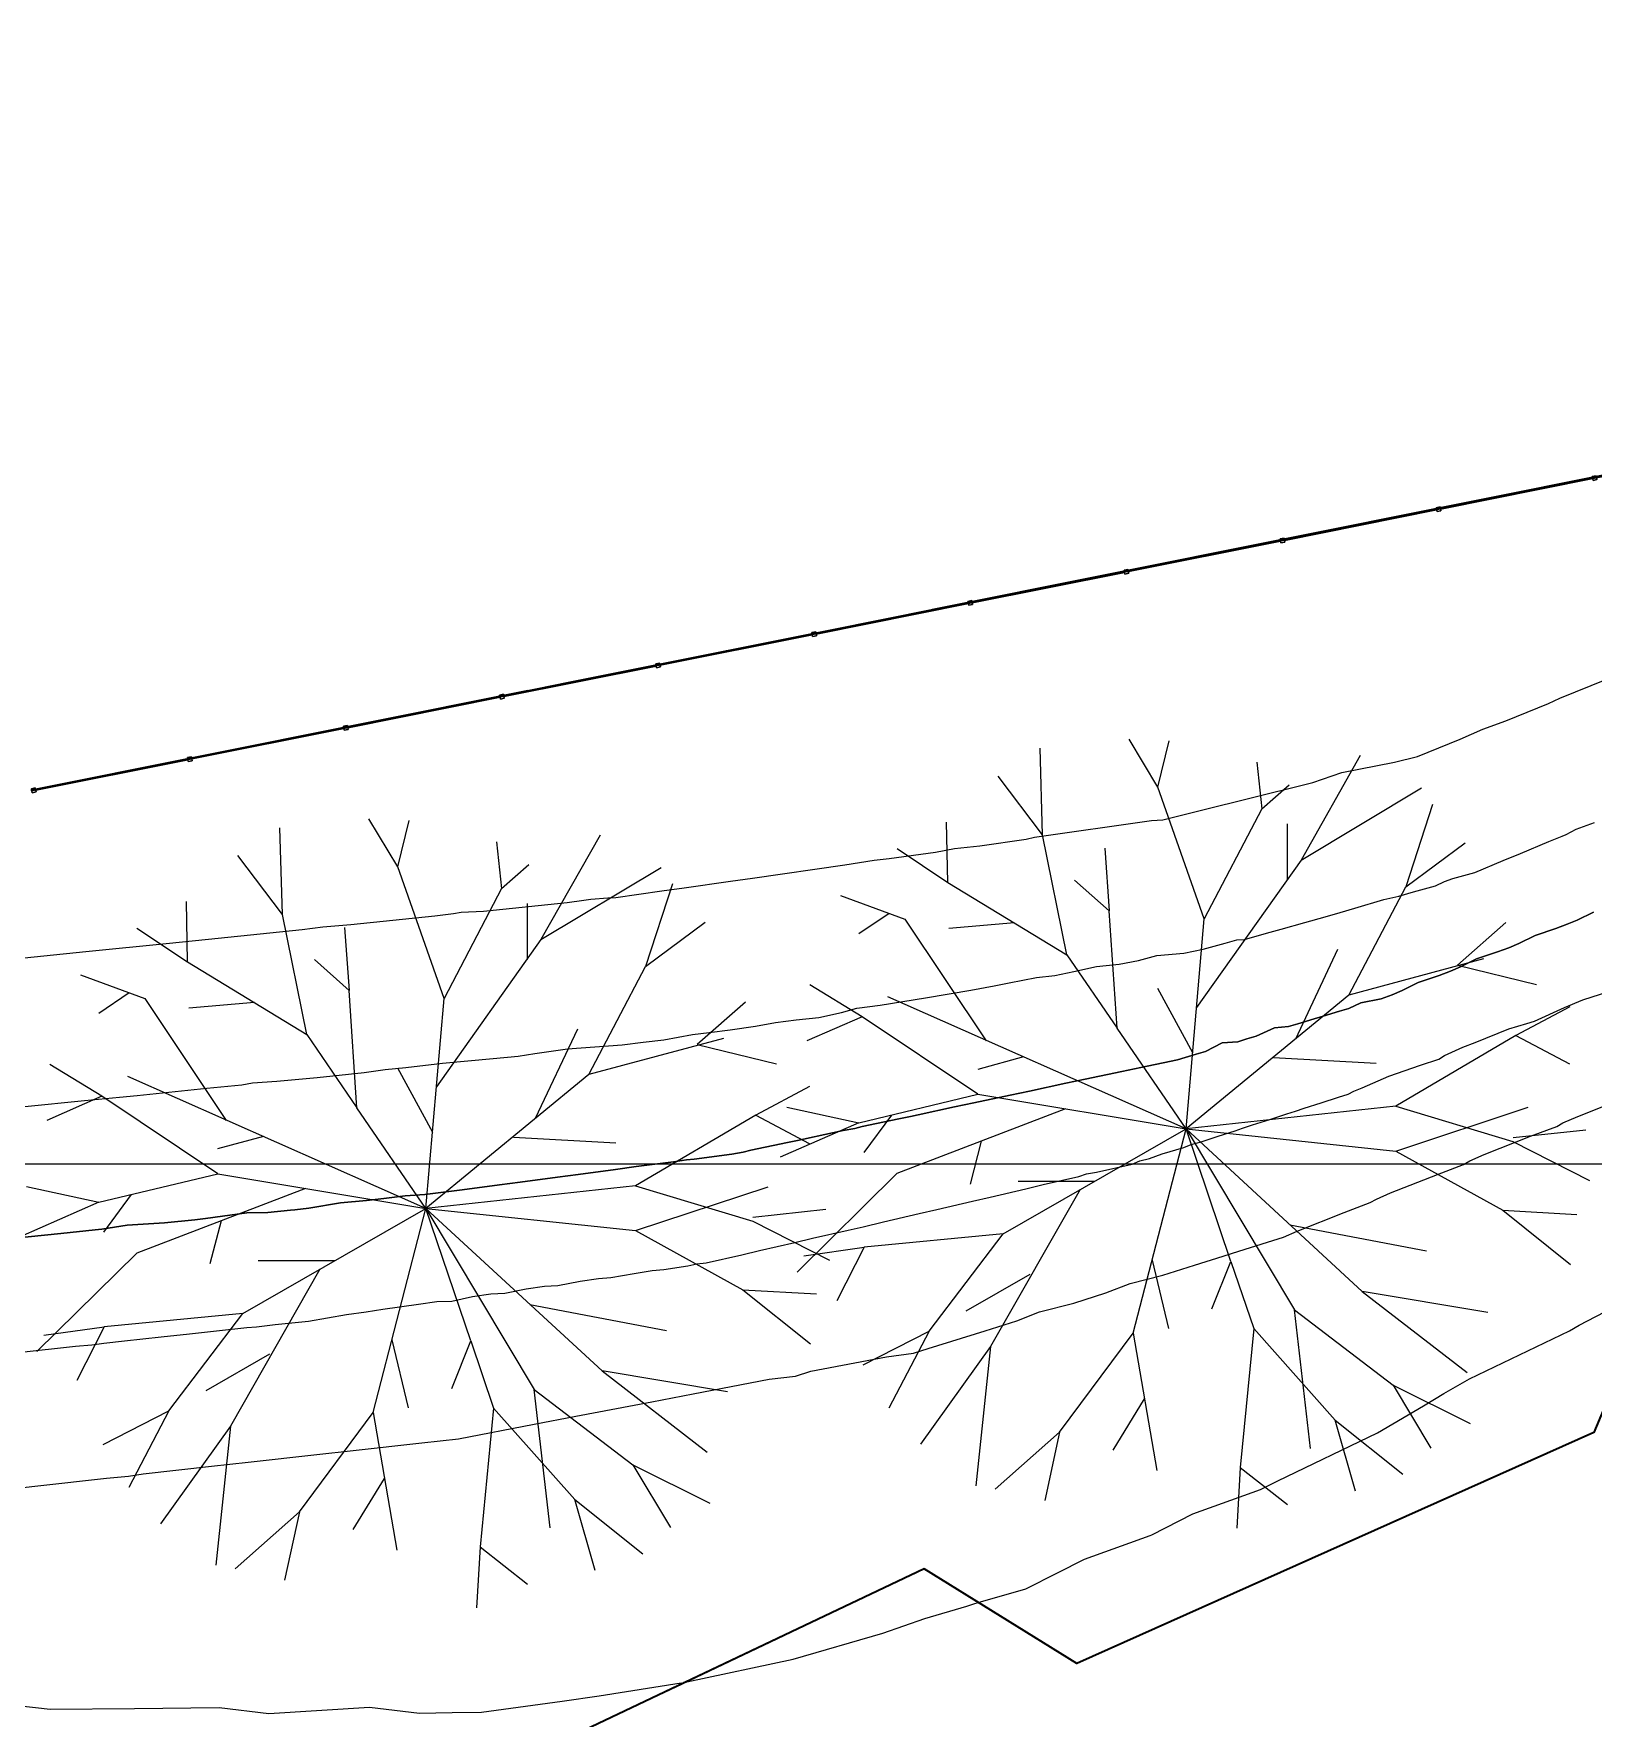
# Model space of a CAD drawing. Header units: metres. Extents: x -207 to 292, y -187 to 169.
# Drawn here: x 123.85 to 143.44, y -138.05 to -116.88 of the extents above; entities that cross this region are included whole.
import ezdxf

# ---------------------------------------------------------------- set-up
doc = ezdxf.new("R2010")
doc.units = ezdxf.units.M
doc.linetypes.add('IMPORT-IMPORT-LÍMITE2 _2_', pattern=[36.83, 6.35, -2.54, 0, -2.54, 25.4, 0, 0, 0])
for name, color, linetype, lineweight in [('A-GLAZ-CWMG', 7, 'Continuous', 9), ('arboles y arbustos', 7, 'Continuous', 9), ('C-TOPO', 7, 'Continuous', 9), ('C-TOPO-MAJR', 7, 'Continuous', 35), ('grilla', 7, 'Continuous', 9), ('linea costa', 7, 'Continuous', 35), ('linea propiedad', 7, 'IMPORT-IMPORT-LÍMITE2 _2_', 35)]:
    doc.layers.add(name, color=color, linetype=linetype, lineweight=lineweight)
doc.layers.add('PR10-ARQ-PL-001-Emplazamiento-C-1_dwg', color=7, linetype='Continuous', lineweight=9, true_color=0x767676)

# ---------------------------------------------------------------- blocks, each defined once
blk = doc.blocks.new('PR10-ARQ-PL-001-Emplazamiento-C-1_dwg_Circular Mullion - 5mm-517344-PLANTA EMPLAZAMIENTO-674655-PLANTA EMPLAZAMIENTO ACTUALIZADO')
at = {"layer": 'A-GLAZ-CWMG', "flags": 128}
for points in [[(-84.442, 139.656), (-83.711, 141.464), (-83.713, 141.465), (-83.716, 141.466), (-84.446, 139.658), (-84.444, 139.657)], [(-84.444, 139.657), (-83.713, 141.465)]]:
    blk.add_lwpolyline(points, close=True, dxfattribs=at)
blk = doc.blocks.new('PR10-ARQ-PL-001-Emplazamiento-C-1_dwg_Rectangular Mullion - 50 x 50 mm-517346-PLANTA EMPLAZAMIENTO-674657-PLANTA EMPLAZAMIENTO ACTUALIZADO')
at = {"layer": 'A-GLAZ-CWMG', "flags": 128}
blk.add_lwpolyline([(0.025, 0.025), (-0.025, 0.025), (-0.025, -0.025), (0.025, -0.025)], close=True, dxfattribs=at)
blk = doc.blocks.new('PR10-ARQ-PL-001-Emplazamiento-C-1_dwg_Rectangular Mullion - 50 x 50 mm-517357-PLANTA EMPLAZAMIENTO-674659-PLANTA EMPLAZAMIENTO ACTUALIZADO')
at = {"layer": 'A-GLAZ-CWMG', "flags": 128}
blk.add_lwpolyline([(0.025, 0.025), (0.025, -0.025), (-0.025, -0.025), (-0.025, 0.025)], close=True, dxfattribs=at)
blk = doc.blocks.new('PR10-ARQ-PL-001-Emplazamiento-C-1_dwg_PR10-ARQ-PL-001-Emplazamiento-WIP-A_dwg_arbolito2-671575-PLANTA EMPLAZAMIENTO-674710-PLANTA EMPLAZAMIENTO ACTUALIZADO')
at = {"layer": 'arboles y arbustos'}
for p, q in [((79, 3660), (-283, 4264)), ((-1368, 3061), (-1929, 3801)), ((3531, 3446), (3194, 2410)), ((1704, 3199), (1704, 2495)), ((1878, 2746), (565, 895)), ((-3295, 2076), (-3678, 1817)), ((-2547, 1888), (-1721, 1960)), ((2336, 1620), (1807, 496)), ((76, 1135), (516, 326)), ((-3637, 777), (-4331, 473)), ((-1609, 271), (-2183, 115)), ((2821, 188), (1534, 261)), ((3068, -911), (4732, -361)), ((-3676, -555), (-4665, -988)), ((-3269, -458), (-3616, -929)), ((-2140, -787), (-2280, -1329)), ((5457, -647), (4542, -746)), ((-716, -1292), (-1676, -1292)), ((4413, -1655), (5341, -1707)), ((1739, -1838), (3454, -2164)), ((-4369, -2226), (-3610, -2120)), ((6, -2283), (211, -3139)), ((-2328, -2920), (-1527, -2458)), ((-2796, -3175), (-3300, -4141)), ((-2023, -3367), (-2208, -5117)), ((3034, -3854), (4001, -4335)), ((-482, -4668), (-87, -4026)), ((-1156, -4443), (-1342, -5303)), ((1114, -4886), (1071, -5652))]:
    blk.add_line(p, q, dxfattribs=at)
at = {"layer": 'arboles y arbustos', "flags": 128}
for points in [[(1385, 3388), (661, 2007), (79, 3660), (221, 4243)], [(-2560, 2465), (-1063, 1554), (-1368, 3061), (-1401, 4150)], [(2623, 4059), (1878, 2746), (3390, 3652)], [(1322, 3974), (1385, 3388), (1728, 3690)], [(-3197, 2891), (-2560, 2465), (-2576, 3223)], [(4172, 1505), (2480, 1049), (3194, 2410), (3940, 2964)], [(-589, 2897), (-531, 2106), (-968, 2495)], [(-3908, 2302), (-3099, 2004), (-2078, 473)], [(-1063, 1554), (-433, 633), (-531, 2106)], [(2480, 1049), (433, -633), (661, 2007)], [(4449, 1960), (3842, 1426), (4838, 1183)], [(-4583, -358), (-3676, -555), (-2181, -197), (-3637, 777), (-4292, 1176)], [(-2181, -197), (433, -633), (-3312, 1026)], [(5254, 901), (4577, 540), (5249, 185)], [(-1866, -1951), (433, -633), (-433, 633)], [(4577, 540), (3067, -348), (433, -633), (2646, -2675)], [(-1080, -381), (-3199, -1193), (-4453, -2432)], [(3067, -348), (4539, -791), (5502, -1281)], [(-230, -3198), (433, -633), (1795, -2906)], [(997, -2297), (433, -633), (3068, -911), (4413, -1655), (5264, -2335)], [(-898, -1396), (-2023, -3367), (-2901, -4596)], [(-3623, -3597), (-2796, -3175), (-1866, -1951), (-3610, -2120), (-3954, -2795)], [(757, -2895), (997, -2297), (1284, -3142)], [(4224, -2938), (2646, -2675), (3965, -3695)], [(1996, -4647), (1795, -2906), (3034, -3854), (3507, -4643)], [(2305, -4291), (1284, -3142), (1114, -4886), (1710, -5354)], [(-1963, -5161), (-1156, -4443), (-230, -3198), (68, -4925)], [(2561, -5184), (2305, -4291), (3157, -4971)]]:
    blk.add_lwpolyline(points, dxfattribs=at)
blk = doc.blocks.new('PR10-ARQ-PL-001-Emplazamiento-C-1_dwg-674643-PLANTA EMPLAZAMIENTO ACTUALIZADO')
at = {"layer": 'C-TOPO', "flags": 128}
for points in [[(143.445, -134.458), (142.835, -134.731), (141.666, -135.255), (140.099, -135.955), (140.035, -135.984), (139.438, -136.251), (137.949, -136.917), (137.894, -136.942), (136.953, -137.363), (136.18, -136.885), (135.032, -136.174), (134.924, -136.226), (134.739, -136.313), (133.275, -137.009), (131.996, -137.617), (130.951, -138.114)], [(145.805, -121.981), (143.105, -122.522), (142.399, -122.664), (140.566, -123.031), (140.268, -123.091), (136.517, -123.843), (133.831, -124.381), (133.429, -124.462), (132.886, -124.57), (130.581, -125.032), (130.149, -125.119), (129.215, -125.306), (128.192, -125.511), (127.657, -125.618), (126.514, -125.848), (126.137, -125.923), (125.88, -125.975), (123.932, -126.365), (123.876, -126.376), (123.811, -126.389)], [(123.812, -126.397), (123.877, -126.384), (123.931, -126.373), (123.939, -126.372), (125.875, -125.984), (125.88, -125.983), (126.137, -125.932), (126.145, -125.93), (126.52, -125.855), (127.657, -125.628), (128.189, -125.521), (128.196, -125.52), (129.215, -125.316), (130.146, -125.129), (130.152, -125.128), (130.157, -125.127), (130.586, -125.041), (132.878, -124.583), (132.885, -124.581), (132.892, -124.58), (133.433, -124.472), (133.833, -124.391), (133.84, -124.39), (136.51, -123.856), (136.516, -123.855), (136.523, -123.853), (136.534, -123.851), (140.266, -123.104), (140.561, -123.045), (140.575, -123.042), (142.398, -122.678), (143.099, -122.537), (143.104, -122.536), (143.114, -122.534), (143.141, -122.529), (145.804, -121.996)], [(123.811, -126.389), (123.876, -126.376), (123.932, -126.365), (125.88, -125.975), (126.137, -125.923), (126.514, -125.848), (127.657, -125.618), (128.192, -125.511), (129.215, -125.306), (130.149, -125.119), (130.581, -125.032), (132.886, -124.57), (133.429, -124.462), (133.831, -124.381), (136.517, -123.843), (140.268, -123.091), (140.566, -123.031), (142.399, -122.664), (143.105, -122.522), (145.805, -121.981)], [(130.951, -138.114), (131.996, -137.617), (133.275, -137.009), (134.739, -136.313), (134.924, -136.226), (135.032, -136.174), (136.18, -136.885), (136.953, -137.363), (137.894, -136.942), (137.949, -136.917), (139.438, -136.251), (140.035, -135.984), (140.099, -135.955), (141.666, -135.255), (142.835, -134.731), (143.445, -134.458)], [(145.804, -121.996), (143.141, -122.529), (143.114, -122.534), (143.104, -122.536), (143.099, -122.537), (142.398, -122.678), (140.575, -123.042), (140.561, -123.045), (140.266, -123.104), (136.534, -123.851), (136.523, -123.853), (136.516, -123.855), (136.51, -123.856), (133.84, -124.39), (133.833, -124.391), (133.433, -124.472), (132.892, -124.58), (132.885, -124.581), (132.878, -124.583), (130.586, -125.041), (130.157, -125.127), (130.152, -125.128), (130.146, -125.129), (129.215, -125.316), (128.196, -125.52), (128.189, -125.521), (127.657, -125.628), (126.52, -125.855), (126.145, -125.93), (126.137, -125.932), (125.88, -125.983), (125.875, -125.984), (123.939, -126.372), (123.931, -126.373), (123.877, -126.384), (123.812, -126.397)]]:
    blk.add_lwpolyline(points, dxfattribs=at)
at = {"layer": 'C-TOPO-MAJR', "color": 1, "lineweight": 9, "true_color": 0xff0000, "flags": 128}
for points in [[(143.444, -127.919), (143.236, -128.02), (143.112, -128.073), (142.97, -128.126), (142.709, -128.214), (142.504, -128.315), (142.379, -128.369), (142.238, -128.421), (141.974, -128.508), (141.771, -128.61), (141.645, -128.664), (141.505, -128.716), (141.239, -128.803), (141.039, -128.905), (140.912, -128.96), (140.773, -129.01), (140.52, -129.062), (140.367, -129.132), (140.251, -129.167), (140.048, -129.227), (139.931, -129.262), (139.728, -129.323), (139.611, -129.358), (139.433, -129.374), (139.206, -129.479), (139.089, -129.514), (138.972, -129.549), (138.776, -129.563), (138.566, -129.67), (138.449, -129.705), (138.215, -129.775), (137.756, -129.873), (137.515, -129.924), (137.056, -130.021), (136.815, -130.072), (136.356, -130.17), (136.115, -130.221), (135.656, -130.318), (135.415, -130.369), (134.956, -130.467), (134.861, -130.49), (134.715, -130.518), (134.256, -130.615), (134.161, -130.638), (134.015, -130.666), (133.556, -130.764), (133.461, -130.786), (133.315, -130.815), (132.856, -130.912), (132.761, -130.935), (132.615, -130.963), (132.145, -131.023), (132.047, -131.035), (131.886, -131.06), (131.416, -131.119), (131.157, -131.156), (130.687, -131.216), (130.428, -131.253), (129.958, -131.312), (129.698, -131.349), (129.228, -131.409), (128.758, -131.468), (128.577, -131.482), (128.512, -131.487), (128.243, -131.521), (128.025, -131.546), (127.701, -131.572), (127.303, -131.64), (127.126, -131.66), (127.071, -131.666), (126.787, -131.694), (126.523, -131.7), (126.003, -131.772), (125.872, -131.788), (125.487, -131.826), (125.022, -131.855), (124.703, -131.905), (124.619, -131.915), (124.187, -131.958), (123.403, -132.037)], [(123.445, -128.524), (124.499, -128.416), (125.553, -128.309), (126.165, -128.247), (127.219, -128.139), (127.479, -128.106), (127.83, -128.077), (128.884, -127.969), (129.118, -127.939), (129.216, -127.923), (129.495, -127.907), (130.549, -127.799), (130.756, -127.772), (130.844, -127.757), (131.059, -127.742), (131.16, -127.737), (131.739, -127.655), (132.019, -127.615), (132.598, -127.533), (132.878, -127.493), (134.036, -127.328), (134.405, -127.266), (134.595, -127.248), (135.174, -127.166), (135.413, -127.122), (135.734, -127.086), (136.313, -127.004), (136.421, -126.979), (137.888, -126.77), (138.031, -126.76), (138.318, -126.688), (139.343, -126.434), (139.63, -126.362), (139.918, -126.291), (140.279, -126.166), (140.943, -126.037), (141.23, -125.965), (141.766, -125.749), (142.054, -125.622), (142.34, -125.517), (142.876, -125.3), (143.019, -125.23), (144.376, -124.682)], [(123.736, -130.363), (124.484, -130.287), (124.924, -130.244), (125.147, -130.223), (126.022, -130.133), (126.461, -130.09), (126.593, -130.067), (126.901, -130.046), (127.409, -129.997), (127.999, -129.936), (128.262, -129.9), (128.522, -129.872), (128.981, -129.818), (129.62, -129.762), (129.931, -129.732), (130.142, -129.698), (130.552, -129.639), (131.241, -129.588), (131.502, -129.556), (131.763, -129.524), (132.123, -129.46), (132.333, -129.432), (132.594, -129.4), (132.916, -129.353), (133.164, -129.308), (133.425, -129.276), (133.708, -129.245), (133.994, -129.183), (134.187, -129.126), (134.479, -129.088), (135.049, -128.996), (135.619, -128.903), (135.911, -128.845), (136.103, -128.808), (136.444, -128.74), (136.673, -128.715), (136.915, -128.668), (137.2, -128.602), (137.485, -128.575), (137.727, -128.528), (137.955, -128.464), (138.297, -128.435), (138.539, -128.388), (138.816, -128.311), (138.962, -128.269), (139.058, -128.263), (139.334, -128.187), (139.52, -128.133), (139.815, -128.05), (140.073, -127.98), (140.258, -127.926), (140.443, -127.872), (140.808, -127.761), (140.996, -127.719), (141.182, -127.665), (141.458, -127.589), (141.57, -127.537), (141.674, -127.5), (141.95, -127.423), (142.308, -127.273), (142.524, -127.184), (142.882, -127.033), (143.048, -126.967), (143.098, -126.945), (143.224, -126.877), (143.456, -126.794)], [(123.713, -135.151), (123.898, -135.128), (124.76, -135.032), (125.038, -135.008), (125.219, -134.981), (126.081, -134.884), (126.54, -134.833), (127.402, -134.737), (127.861, -134.686), (128.723, -134.589), (129.182, -134.539), (130.134, -134.357), (130.657, -134.255), (131.61, -134.074), (132.132, -133.972), (133.085, -133.791), (133.416, -133.753), (133.608, -133.689), (134.56, -133.508), (134.898, -133.462), (135.083, -133.406), (135.798, -133.183), (136.199, -133.056), (136.484, -132.945), (136.914, -132.833), (137.314, -132.706), (137.623, -132.588), (138.03, -132.484), (138.43, -132.357), (138.788, -132.245), (138.988, -132.182), (139.345, -132.07), (139.546, -132.007), (139.719, -131.929), (140.311, -131.695), (140.635, -131.571), (140.716, -131.527), (140.894, -131.448), (141.482, -131.216), (141.808, -131.092), (141.887, -131.047), (142.069, -130.967), (142.653, -130.736), (142.982, -130.613), (143.058, -130.568), (143.244, -130.487), (143.824, -130.257)], [(123.649, -133.453), (124.371, -133.375), (124.577, -133.36), (124.726, -133.336), (124.987, -133.308), (125.448, -133.258), (125.804, -133.22), (126.144, -133.183), (126.525, -133.142), (126.646, -133.132), (126.881, -133.104), (127.3, -133.059), (127.776, -132.979), (128.021, -132.945), (128.234, -132.91), (128.682, -132.848), (128.911, -132.813), (129.1, -132.808), (129.358, -132.751), (129.587, -132.716), (129.765, -132.709), (130.035, -132.654), (130.264, -132.62), (130.43, -132.611), (130.711, -132.557), (130.94, -132.523), (131.096, -132.512), (131.388, -132.46), (131.617, -132.426), (131.761, -132.413), (132.064, -132.364), (132.178, -132.342), (132.293, -132.329), (132.741, -132.226), (132.963, -132.174), (133.41, -132.071), (133.632, -132.019), (134.08, -131.916), (134.266, -131.877), (134.522, -131.811), (134.97, -131.708), (135.192, -131.656), (135.639, -131.553), (135.861, -131.501), (136.309, -131.398), (136.53, -131.345), (136.978, -131.242), (137.072, -131.208), (137.199, -131.19), (137.647, -131.087), (137.741, -131.047), (137.865, -131.016), (138.025, -130.96), (138.294, -130.877), (138.388, -130.84), (138.512, -130.806), (138.727, -130.736), (138.942, -130.667), (139.034, -130.634), (139.16, -130.595), (139.374, -130.526), (139.589, -130.456), (139.698, -130.421), (139.807, -130.385), (140.022, -130.316), (140.237, -130.246), (140.362, -130.208), (140.43, -130.171), (140.535, -130.127), (140.871, -129.984), (141.271, -129.843), (141.498, -129.767), (141.569, -129.724), (141.801, -129.617), (141.954, -129.559), (142.379, -129.387), (142.603, -129.321), (142.703, -129.289), (143.078, -129.121), (143.309, -129.021), (143.637, -128.917)], [(123.424, -137.864), (124.051, -137.937), (125.112, -137.927), (126.174, -137.916), (126.801, -137.989), (128.066, -137.912), (128.693, -137.985), (129.104, -137.98), (129.47, -137.976), (130.485, -137.835), (130.949, -137.77), (131.979, -137.607), (131.997, -137.608), (132.015, -137.599), (132.05, -137.592), (133.386, -137.307), (134.514, -136.982), (135.042, -136.797), (135.568, -136.642), (135.658, -136.611), (135.712, -136.595), (136.311, -136.423), (136.708, -136.222), (137.046, -136.051), (137.873, -135.753), (137.893, -135.745), (138.41, -135.484), (139.257, -135.178), (139.475, -135.068), (140.73, -134.465), (141.308, -134.125), (141.564, -133.968), (141.886, -133.785), (143.141, -133.182), (143.261, -133.111), (144.22, -132.614)]]:
    blk.add_lwpolyline(points, dxfattribs=at)
at = {"layer": 'grilla'}
blk.add_line((16.373, -131.082), (240.531, -131.082), dxfattribs=at)
at = {"layer": 'linea costa', "flags": 128}
blk.add_lwpolyline([(213.402, -118.77), (204.004, -119.931), (195.633, -120.966), (192.087, -123.031), (183.172, -124.385), (175.138, -125.606), (168.637, -123.999), (162.34, -127.001), (154.976, -127.389), (146.222, -127.85), (143.445, -134.458), (136.953, -137.363), (135.032, -136.174), (129.602, -138.755), (127.738, -140.198), (121.968, -140.957), (109.48, -145.125), (94.263, -150.203)], dxfattribs=at)
at = {"layer": 'linea propiedad', "flags": 128}
blk.add_lwpolyline([(-54.042, -143.793), (-38.598, -151.641), (-10.751, -156.968), (44.566, -149.053), (79.439, -137.61), (80.625, -135.045), (148.868, -121.367), (151.509, -116.902), (163.851, -37.257), (170.315, -18.175), (141.974, -4.208)], dxfattribs=at)
for p, rotation in [((213.756, 24.803), 123.3159756794454), ((213.756, 24.803), 123.3159756794454), ((213.756, 24.803), 123.3159756794454), ((211.795, 24.41), 123.3159756794456), ((211.795, 24.41), 123.3159756794456), ((211.795, 24.41), 123.3159756794456), ((209.834, 24.018), 123.3159756794454), ((209.834, 24.018), 123.3159756794454), ((209.834, 24.018), 123.3159756794454), ((207.873, 23.625), 123.3159756794451), ((207.873, 23.625), 123.3159756794451), ((207.873, 23.625), 123.3159756794451), ((205.912, 23.233), 123.3159756794456), ((205.912, 23.233), 123.3159756794456), ((205.912, 23.233), 123.3159756794456), ((203.951, 22.841), 123.3159756794456), ((203.951, 22.841), 123.3159756794456), ((203.951, 22.841), 123.3159756794456), ((201.989, 22.448), 123.3159756794451), ((201.989, 22.448), 123.3159756794451), ((201.989, 22.448), 123.3159756794456), ((200.028, 22.056), 123.3159756794456), ((200.028, 22.056), 123.3159756794456), ((200.028, 22.056), 123.3159756794451), ((198.067, 21.663), 123.3159756794454), ((198.067, 21.663), 123.3159756794454), ((198.067, 21.663), 123.3159756794454), ((196.106, 21.271), 123.3159756794456), ((196.106, 21.271), 123.3159756794456), ((196.106, 21.271), 123.3159756794456)]:
    blk.add_blockref('PR10-ARQ-PL-001-Emplazamiento-C-1_dwg_Circular Mullion - 5mm-517344-PLANTA EMPLAZAMIENTO-674655-PLANTA EMPLAZAMIENTO ACTUALIZADO', p, dxfattribs=dict(rotation=rotation))
at = {"extrusion": (0, 0, -1), "rotation": 168.6840243205546}
for name, p in [('PR10-ARQ-PL-001-Emplazamiento-C-1_dwg_Rectangular Mullion - 50 x 50 mm-517346-PLANTA EMPLAZAMIENTO-674657-PLANTA EMPLAZAMIENTO ACTUALIZADO', (-143.457, -122.466)), ('PR10-ARQ-PL-001-Emplazamiento-C-1_dwg_Rectangular Mullion - 50 x 50 mm-517357-PLANTA EMPLAZAMIENTO-674659-PLANTA EMPLAZAMIENTO ACTUALIZADO', (-143.457, -122.466)), ('PR10-ARQ-PL-001-Emplazamiento-C-1_dwg_Rectangular Mullion - 50 x 50 mm-517346-PLANTA EMPLAZAMIENTO-674657-PLANTA EMPLAZAMIENTO ACTUALIZADO', (-141.496, -122.858)), ('PR10-ARQ-PL-001-Emplazamiento-C-1_dwg_Rectangular Mullion - 50 x 50 mm-517357-PLANTA EMPLAZAMIENTO-674659-PLANTA EMPLAZAMIENTO ACTUALIZADO', (-141.496, -122.858)), ('PR10-ARQ-PL-001-Emplazamiento-C-1_dwg_Rectangular Mullion - 50 x 50 mm-517346-PLANTA EMPLAZAMIENTO-674657-PLANTA EMPLAZAMIENTO ACTUALIZADO', (-139.535, -123.251)), ('PR10-ARQ-PL-001-Emplazamiento-C-1_dwg_Rectangular Mullion - 50 x 50 mm-517357-PLANTA EMPLAZAMIENTO-674659-PLANTA EMPLAZAMIENTO ACTUALIZADO', (-139.535, -123.251)), ('PR10-ARQ-PL-001-Emplazamiento-C-1_dwg_Rectangular Mullion - 50 x 50 mm-517346-PLANTA EMPLAZAMIENTO-674657-PLANTA EMPLAZAMIENTO ACTUALIZADO', (-137.574, -123.643)), ('PR10-ARQ-PL-001-Emplazamiento-C-1_dwg_Rectangular Mullion - 50 x 50 mm-517357-PLANTA EMPLAZAMIENTO-674659-PLANTA EMPLAZAMIENTO ACTUALIZADO', (-137.574, -123.643)), ('PR10-ARQ-PL-001-Emplazamiento-C-1_dwg_Rectangular Mullion - 50 x 50 mm-517346-PLANTA EMPLAZAMIENTO-674657-PLANTA EMPLAZAMIENTO ACTUALIZADO', (-135.612, -124.035)), ('PR10-ARQ-PL-001-Emplazamiento-C-1_dwg_Rectangular Mullion - 50 x 50 mm-517357-PLANTA EMPLAZAMIENTO-674659-PLANTA EMPLAZAMIENTO ACTUALIZADO', (-135.612, -124.035)), ('PR10-ARQ-PL-001-Emplazamiento-C-1_dwg_Rectangular Mullion - 50 x 50 mm-517346-PLANTA EMPLAZAMIENTO-674657-PLANTA EMPLAZAMIENTO ACTUALIZADO', (-133.651, -124.428)), ('PR10-ARQ-PL-001-Emplazamiento-C-1_dwg_Rectangular Mullion - 50 x 50 mm-517357-PLANTA EMPLAZAMIENTO-674659-PLANTA EMPLAZAMIENTO ACTUALIZADO', (-133.651, -124.428)), ('PR10-ARQ-PL-001-Emplazamiento-C-1_dwg_Rectangular Mullion - 50 x 50 mm-517346-PLANTA EMPLAZAMIENTO-674657-PLANTA EMPLAZAMIENTO ACTUALIZADO', (-131.69, -124.82)), ('PR10-ARQ-PL-001-Emplazamiento-C-1_dwg_Rectangular Mullion - 50 x 50 mm-517357-PLANTA EMPLAZAMIENTO-674659-PLANTA EMPLAZAMIENTO ACTUALIZADO', (-131.69, -124.82)), ('PR10-ARQ-PL-001-Emplazamiento-C-1_dwg_Rectangular Mullion - 50 x 50 mm-517346-PLANTA EMPLAZAMIENTO-674657-PLANTA EMPLAZAMIENTO ACTUALIZADO', (-129.729, -125.213)), ('PR10-ARQ-PL-001-Emplazamiento-C-1_dwg_Rectangular Mullion - 50 x 50 mm-517357-PLANTA EMPLAZAMIENTO-674659-PLANTA EMPLAZAMIENTO ACTUALIZADO', (-129.729, -125.213)), ('PR10-ARQ-PL-001-Emplazamiento-C-1_dwg_Rectangular Mullion - 50 x 50 mm-517346-PLANTA EMPLAZAMIENTO-674657-PLANTA EMPLAZAMIENTO ACTUALIZADO', (-127.768, -125.605)), ('PR10-ARQ-PL-001-Emplazamiento-C-1_dwg_Rectangular Mullion - 50 x 50 mm-517357-PLANTA EMPLAZAMIENTO-674659-PLANTA EMPLAZAMIENTO ACTUALIZADO', (-127.768, -125.605)), ('PR10-ARQ-PL-001-Emplazamiento-C-1_dwg_Rectangular Mullion - 50 x 50 mm-517346-PLANTA EMPLAZAMIENTO-674657-PLANTA EMPLAZAMIENTO ACTUALIZADO', (-125.807, -125.998)), ('PR10-ARQ-PL-001-Emplazamiento-C-1_dwg_Rectangular Mullion - 50 x 50 mm-517357-PLANTA EMPLAZAMIENTO-674659-PLANTA EMPLAZAMIENTO ACTUALIZADO', (-125.807, -125.998)), ('PR10-ARQ-PL-001-Emplazamiento-C-1_dwg_Rectangular Mullion - 50 x 50 mm-517346-PLANTA EMPLAZAMIENTO-674657-PLANTA EMPLAZAMIENTO ACTUALIZADO', (-123.846, -126.39)), ('PR10-ARQ-PL-001-Emplazamiento-C-1_dwg_Rectangular Mullion - 50 x 50 mm-517357-PLANTA EMPLAZAMIENTO-674659-PLANTA EMPLAZAMIENTO ACTUALIZADO', (-123.846, -126.39))]:
    blk.add_blockref(name, p, dxfattribs=at)
at = {"xscale": 0.001, "yscale": 0.001, "zscale": 0.001}
for p in [(137.89, -130.012), (128.34, -131.012)]:
    blk.add_blockref('PR10-ARQ-PL-001-Emplazamiento-C-1_dwg_PR10-ARQ-PL-001-Emplazamiento-WIP-A_dwg_arbolito2-671575-PLANTA EMPLAZAMIENTO-674710-PLANTA EMPLAZAMIENTO ACTUALIZADO', p, dxfattribs=at)
blk = doc.blocks.new('Circular Mullion - 5mm-517344-PLANTA EMPLAZAMIENTO ACTUALIZADO')
at = {"layer": 'A-GLAZ-CWMG'}
for p, q in [((-83.716, 141.466), (-84.446, 139.658)), ((-84.444, 139.657), (-83.713, 141.465)), ((-83.713, 141.465), (-84.444, 139.657)), ((-84.442, 139.656), (-83.711, 141.464)), ((-83.713, 141.465), (-83.716, 141.466)), ((-83.711, 141.464), (-83.713, 141.465)), ((-84.446, 139.658), (-84.444, 139.657)), ((-84.444, 139.657), (-84.442, 139.656))]:
    blk.add_line(p, q, dxfattribs=at)
blk = doc.blocks.new('Rectangular Mullion - 50 x 50 mm-517346-PLANTA EMPLAZAMIENTO ACTUALIZADO')
at = {"layer": 'A-GLAZ-CWMG'}
for p, q in [((0.025, 0.025), (-0.025, 0.025)), ((-0.025, 0.025), (-0.025, -0.025)), ((0.025, -0.025), (0.025, 0.025)), ((-0.025, -0.025), (0.025, -0.025))]:
    blk.add_line(p, q, dxfattribs=at)
blk = doc.blocks.new('Rectangular Mullion - 50 x 50 mm-517357-PLANTA EMPLAZAMIENTO ACTUALIZADO')
at = {"layer": 'A-GLAZ-CWMG'}
for p, q in [((-0.025, -0.025), (-0.025, 0.025)), ((-0.025, 0.025), (0.025, 0.025)), ((0.025, 0.025), (0.025, -0.025)), ((0.025, -0.025), (-0.025, -0.025))]:
    blk.add_line(p, q, dxfattribs=at)

msp = doc.modelspace()

# ---------------------------------------------------------------- linework, layer by layer
at = {"layer": 'C-TOPO'}
for p, q in [((145.805, -121.981), (143.105, -122.522)), ((143.105, -122.522), (145.805, -121.981)), ((143.141, -122.529), (145.804, -121.996)), ((145.804, -121.996), (143.141, -122.529)), ((142.398, -122.678), (143.099, -122.537)), ((143.099, -122.537), (142.398, -122.678)), ((143.105, -122.522), (142.399, -122.664)), ((142.399, -122.664), (143.105, -122.522)), ((143.099, -122.537), (143.104, -122.536)), ((143.104, -122.536), (143.099, -122.537)), ((143.104, -122.536), (143.114, -122.534)), ((143.114, -122.534), (143.104, -122.536)), ((143.114, -122.534), (143.141, -122.529)), ((143.141, -122.529), (143.114, -122.534)), ((142.399, -122.664), (140.566, -123.031)), ((140.566, -123.031), (142.399, -122.664)), ((140.575, -123.042), (142.398, -122.678)), ((142.398, -122.678), (140.575, -123.042)), ((140.268, -123.091), (136.517, -123.843)), ((136.517, -123.843), (140.268, -123.091)), ((136.534, -123.851), (140.266, -123.104)), ((140.266, -123.104), (136.534, -123.851)), ((140.266, -123.104), (140.561, -123.045)), ((140.561, -123.045), (140.266, -123.104)), ((140.566, -123.031), (140.268, -123.091)), ((140.268, -123.091), (140.566, -123.031)), ((140.561, -123.045), (140.575, -123.042)), ((140.575, -123.042), (140.561, -123.045)), ((136.517, -123.843), (133.831, -124.381)), ((133.831, -124.381), (136.517, -123.843)), ((133.84, -124.39), (136.51, -123.856)), ((136.51, -123.856), (133.84, -124.39)), ((136.51, -123.856), (136.516, -123.855)), ((136.516, -123.855), (136.51, -123.856)), ((136.516, -123.855), (136.523, -123.853)), ((136.523, -123.853), (136.516, -123.855)), ((136.523, -123.853), (136.534, -123.851)), ((136.534, -123.851), (136.523, -123.853)), ((133.429, -124.462), (132.886, -124.57)), ((132.886, -124.57), (133.429, -124.462)), ((132.892, -124.58), (133.433, -124.472)), ((133.433, -124.472), (132.892, -124.58)), ((133.831, -124.381), (133.429, -124.462)), ((133.429, -124.462), (133.831, -124.381)), ((133.433, -124.472), (133.833, -124.391)), ((133.833, -124.391), (133.433, -124.472)), ((133.833, -124.391), (133.84, -124.39)), ((133.84, -124.39), (133.833, -124.391)), ((132.886, -124.57), (130.581, -125.032)), ((130.581, -125.032), (132.886, -124.57)), ((130.586, -125.041), (132.878, -124.583)), ((132.878, -124.583), (130.586, -125.041)), ((132.878, -124.583), (132.885, -124.581)), ((132.885, -124.581), (132.878, -124.583)), ((132.885, -124.581), (132.892, -124.58)), ((132.892, -124.58), (132.885, -124.581)), ((130.581, -125.032), (130.149, -125.119)), ((130.149, -125.119), (130.581, -125.032)), ((130.157, -125.127), (130.586, -125.041)), ((130.586, -125.041), (130.157, -125.127)), ((129.215, -125.306), (128.192, -125.511)), ((128.192, -125.511), (129.215, -125.306)), ((128.196, -125.52), (129.215, -125.316)), ((129.215, -125.316), (128.196, -125.52)), ((130.149, -125.119), (129.215, -125.306)), ((129.215, -125.306), (130.149, -125.119)), ((129.215, -125.316), (130.146, -125.129)), ((130.146, -125.129), (129.215, -125.316)), ((130.146, -125.129), (130.152, -125.128)), ((130.152, -125.128), (130.146, -125.129)), ((130.152, -125.128), (130.157, -125.127)), ((130.157, -125.127), (130.152, -125.128)), ((128.192, -125.511), (127.657, -125.618)), ((127.657, -125.618), (128.192, -125.511)), ((127.657, -125.628), (128.189, -125.521)), ((128.189, -125.521), (127.657, -125.628)), ((128.189, -125.521), (128.196, -125.52)), ((128.196, -125.52), (128.189, -125.521)), ((127.657, -125.618), (126.514, -125.848)), ((126.514, -125.848), (127.657, -125.618)), ((126.52, -125.855), (127.657, -125.628)), ((127.657, -125.628), (126.52, -125.855)), ((126.137, -125.923), (125.88, -125.975)), ((125.88, -125.975), (126.137, -125.923)), ((125.88, -125.983), (126.137, -125.932)), ((126.137, -125.932), (125.88, -125.983)), ((126.514, -125.848), (126.137, -125.923)), ((126.137, -125.923), (126.514, -125.848)), ((126.137, -125.932), (126.145, -125.93)), ((126.145, -125.93), (126.137, -125.932)), ((126.145, -125.93), (126.52, -125.855)), ((126.52, -125.855), (126.145, -125.93)), ((125.88, -125.975), (123.932, -126.365)), ((123.932, -126.365), (125.88, -125.975)), ((123.939, -126.372), (125.875, -125.984)), ((125.875, -125.984), (123.939, -126.372)), ((125.875, -125.984), (125.88, -125.983)), ((125.88, -125.983), (125.875, -125.984)), ((123.876, -126.376), (123.811, -126.389)), ((123.811, -126.389), (123.876, -126.376)), ((123.812, -126.397), (123.877, -126.384)), ((123.877, -126.384), (123.812, -126.397)), ((123.932, -126.365), (123.876, -126.376)), ((123.876, -126.376), (123.932, -126.365)), ((123.877, -126.384), (123.931, -126.373)), ((123.931, -126.373), (123.877, -126.384)), ((123.931, -126.373), (123.939, -126.372)), ((123.939, -126.372), (123.931, -126.373)), ((143.445, -134.458), (142.835, -134.731)), ((142.835, -134.731), (143.445, -134.458)), ((142.835, -134.731), (141.666, -135.255)), ((141.666, -135.255), (142.835, -134.731)), ((141.666, -135.255), (140.099, -135.955)), ((140.099, -135.955), (141.666, -135.255)), ((140.035, -135.984), (139.438, -136.251)), ((139.438, -136.251), (140.035, -135.984)), ((140.099, -135.955), (140.035, -135.984)), ((140.035, -135.984), (140.099, -135.955)), ((134.739, -136.313), (133.275, -137.009)), ((133.275, -137.009), (134.739, -136.313)), ((134.924, -136.226), (134.739, -136.313)), ((134.739, -136.313), (134.924, -136.226)), ((135.032, -136.174), (134.924, -136.226)), ((134.924, -136.226), (135.032, -136.174)), ((136.18, -136.885), (135.032, -136.174)), ((135.032, -136.174), (136.18, -136.885)), ((139.438, -136.251), (137.949, -136.917)), ((137.949, -136.917), (139.438, -136.251)), ((136.953, -137.363), (136.18, -136.885)), ((136.18, -136.885), (136.953, -137.363)), ((137.894, -136.942), (136.953, -137.363)), ((136.953, -137.363), (137.894, -136.942)), ((137.949, -136.917), (137.894, -136.942)), ((137.894, -136.942), (137.949, -136.917)), ((133.275, -137.009), (131.996, -137.617)), ((131.996, -137.617), (133.275, -137.009)), ((131.996, -137.617), (130.951, -138.114)), ((130.951, -138.114), (131.996, -137.617))]:
    msp.add_line(p, q, dxfattribs=at)
at = {"layer": 'C-TOPO-MAJR', "color": 1, "lineweight": 9, "true_color": 0xff0000, "flags": 128}
for points in [[(123.445, -128.524), (124.499, -128.416), (125.553, -128.309), (126.165, -128.247), (127.219, -128.139), (127.479, -128.106), (127.83, -128.077), (128.884, -127.969), (129.118, -127.939), (129.216, -127.923), (129.495, -127.907), (130.549, -127.799), (130.756, -127.772), (130.844, -127.757), (131.059, -127.742), (131.16, -127.737), (131.739, -127.655), (132.019, -127.615), (132.598, -127.533), (132.878, -127.493), (134.036, -127.328), (134.405, -127.266), (134.595, -127.248), (135.174, -127.166), (135.413, -127.122), (135.734, -127.086), (136.313, -127.004), (136.421, -126.979), (137.888, -126.77), (138.031, -126.76), (138.318, -126.688), (139.343, -126.434), (139.63, -126.362), (139.918, -126.291), (140.279, -126.166), (140.943, -126.037), (141.23, -125.965), (141.766, -125.749), (142.054, -125.622), (142.34, -125.517), (142.876, -125.3), (143.019, -125.23), (144.376, -124.682)], [(123.736, -130.363), (124.484, -130.287), (124.924, -130.244), (125.147, -130.223), (126.022, -130.133), (126.461, -130.09), (126.593, -130.067), (126.901, -130.046), (127.409, -129.997), (127.999, -129.936), (128.262, -129.9), (128.522, -129.872), (128.981, -129.818), (129.62, -129.762), (129.931, -129.732), (130.142, -129.698), (130.552, -129.639), (131.241, -129.588), (131.502, -129.556), (131.763, -129.524), (132.123, -129.46), (132.333, -129.432), (132.594, -129.4), (132.916, -129.353), (133.164, -129.308), (133.425, -129.276), (133.708, -129.245), (133.994, -129.183), (134.187, -129.126), (134.479, -129.088), (135.049, -128.996), (135.619, -128.903), (135.911, -128.845), (136.103, -128.808), (136.444, -128.74), (136.673, -128.715), (136.915, -128.668), (137.2, -128.602), (137.485, -128.575), (137.727, -128.528), (137.955, -128.464), (138.297, -128.435), (138.539, -128.388), (138.816, -128.311), (138.962, -128.269), (139.058, -128.263), (139.334, -128.187), (139.52, -128.133), (139.815, -128.05), (140.073, -127.98), (140.258, -127.926), (140.443, -127.872), (140.808, -127.761), (140.996, -127.719), (141.182, -127.665), (141.458, -127.589), (141.57, -127.537), (141.674, -127.5), (141.95, -127.423), (142.308, -127.273), (142.524, -127.184), (142.882, -127.033), (143.048, -126.967), (143.098, -126.945), (143.224, -126.877), (143.456, -126.794)], [(123.403, -132.037), (124.187, -131.958), (124.619, -131.915), (124.703, -131.905), (125.022, -131.855), (125.487, -131.826), (125.872, -131.788), (126.003, -131.772), (126.523, -131.7), (126.787, -131.694), (127.071, -131.666), (127.126, -131.66), (127.303, -131.64), (127.701, -131.572), (128.025, -131.546), (128.243, -131.521), (128.512, -131.487), (128.577, -131.482), (128.758, -131.468), (129.228, -131.409), (129.698, -131.349), (129.958, -131.312), (130.428, -131.253), (130.687, -131.216), (131.157, -131.156), (131.416, -131.119), (131.886, -131.06), (132.047, -131.035), (132.145, -131.023), (132.615, -130.963), (132.761, -130.935), (132.856, -130.912), (133.315, -130.815), (133.461, -130.786), (133.556, -130.764), (134.015, -130.666), (134.161, -130.638), (134.256, -130.615), (134.715, -130.518), (134.861, -130.49), (134.956, -130.467), (135.415, -130.369), (135.656, -130.318), (136.115, -130.221), (136.356, -130.17), (136.815, -130.072), (137.056, -130.021), (137.515, -129.924), (137.756, -129.873), (138.215, -129.775), (138.449, -129.705), (138.566, -129.67), (138.776, -129.563), (138.972, -129.549), (139.089, -129.514), (139.206, -129.479), (139.433, -129.374), (139.611, -129.358), (139.728, -129.323), (139.931, -129.262), (140.048, -129.227), (140.251, -129.167), (140.367, -129.132), (140.52, -129.062), (140.773, -129.01), (140.912, -128.96), (141.039, -128.905), (141.239, -128.803), (141.505, -128.716), (141.645, -128.664), (141.771, -128.61), (141.974, -128.508), (142.238, -128.421), (142.379, -128.369), (142.504, -128.315), (142.709, -128.214), (142.97, -128.126), (143.112, -128.073), (143.236, -128.02), (143.444, -127.919)], [(123.649, -133.453), (124.371, -133.375), (124.577, -133.36), (124.726, -133.336), (124.987, -133.308), (125.448, -133.258), (125.804, -133.22), (126.144, -133.183), (126.525, -133.142), (126.646, -133.132), (126.881, -133.104), (127.3, -133.059), (127.776, -132.979), (128.021, -132.945), (128.234, -132.91), (128.682, -132.848), (128.911, -132.813), (129.1, -132.808), (129.358, -132.751), (129.587, -132.716), (129.765, -132.709), (130.035, -132.654), (130.264, -132.62), (130.43, -132.611), (130.711, -132.557), (130.94, -132.523), (131.096, -132.512), (131.388, -132.46), (131.617, -132.426), (131.761, -132.413), (132.064, -132.364), (132.178, -132.342), (132.293, -132.329), (132.741, -132.226), (132.963, -132.174), (133.41, -132.071), (133.632, -132.019), (134.08, -131.916), (134.266, -131.877), (134.522, -131.811), (134.97, -131.708), (135.192, -131.656), (135.639, -131.553), (135.861, -131.501), (136.309, -131.398), (136.53, -131.345), (136.978, -131.242), (137.072, -131.208), (137.199, -131.19), (137.647, -131.087), (137.741, -131.047), (137.865, -131.016), (138.025, -130.96), (138.294, -130.877), (138.388, -130.84), (138.512, -130.806), (138.727, -130.736), (138.942, -130.667), (139.034, -130.634), (139.16, -130.595), (139.374, -130.526), (139.589, -130.456), (139.698, -130.421), (139.807, -130.385), (140.022, -130.316), (140.237, -130.246), (140.362, -130.208), (140.43, -130.171), (140.535, -130.127), (140.871, -129.984), (141.271, -129.843), (141.498, -129.767), (141.569, -129.724), (141.801, -129.617), (141.954, -129.559), (142.379, -129.387), (142.603, -129.321), (142.703, -129.289), (143.078, -129.121), (143.309, -129.021), (143.637, -128.917)], [(123.713, -135.151), (123.898, -135.128), (124.76, -135.032), (125.038, -135.008), (125.219, -134.981), (126.081, -134.884), (126.54, -134.833), (127.402, -134.737), (127.861, -134.686), (128.723, -134.589), (129.182, -134.539), (130.134, -134.357), (130.657, -134.255), (131.61, -134.074), (132.132, -133.972), (133.085, -133.791), (133.416, -133.753), (133.608, -133.689), (134.56, -133.508), (134.898, -133.462), (135.083, -133.406), (135.798, -133.183), (136.199, -133.056), (136.484, -132.945), (136.914, -132.833), (137.314, -132.706), (137.623, -132.588), (138.03, -132.484), (138.43, -132.357), (138.788, -132.245), (138.988, -132.182), (139.345, -132.07), (139.546, -132.007), (139.719, -131.929), (140.311, -131.695), (140.635, -131.571), (140.716, -131.527), (140.894, -131.448), (141.482, -131.216), (141.808, -131.092), (141.887, -131.047), (142.069, -130.967), (142.653, -130.736), (142.982, -130.613), (143.058, -130.568), (143.244, -130.487), (143.824, -130.257)], [(135.712, -136.595), (136.311, -136.423), (136.708, -136.222), (137.046, -136.051), (137.873, -135.753), (137.893, -135.745), (138.41, -135.484), (139.257, -135.178), (139.475, -135.068), (140.73, -134.465), (141.308, -134.125), (141.564, -133.968), (141.886, -133.785), (143.141, -133.182), (143.261, -133.111), (144.22, -132.614)], [(132.05, -137.592), (133.386, -137.307), (134.514, -136.982), (135.042, -136.797), (135.568, -136.642), (135.658, -136.611), (135.712, -136.595)], [(123.424, -137.864), (124.051, -137.937), (125.112, -137.927), (126.174, -137.916), (126.801, -137.989), (128.066, -137.912), (128.693, -137.985), (129.104, -137.98), (129.47, -137.976), (130.485, -137.835), (130.949, -137.77), (131.979, -137.607), (131.997, -137.608), (132.015, -137.599), (132.05, -137.592)]]:
    msp.add_lwpolyline(points, dxfattribs=at)

# ---------------------------------------------------------------- block references
at = {"layer": 'A-GLAZ-CWMG'}
for p, rotation in [((213.756, 24.803), 123.3159756794454), ((213.756, 24.803), 123.3159756794454), ((213.756, 24.803), 123.3159756794454), ((211.795, 24.41), 123.3159756794456), ((211.795, 24.41), 123.3159756794456), ((211.795, 24.41), 123.3159756794456), ((209.834, 24.018), 123.3159756794454), ((209.834, 24.018), 123.3159756794454), ((209.834, 24.018), 123.3159756794454), ((207.873, 23.625), 123.3159756794451), ((207.873, 23.625), 123.3159756794451), ((207.873, 23.625), 123.3159756794451), ((205.912, 23.233), 123.3159756794456), ((205.912, 23.233), 123.3159756794456), ((205.912, 23.233), 123.3159756794456), ((203.951, 22.841), 123.3159756794456), ((203.951, 22.841), 123.3159756794456), ((203.951, 22.841), 123.3159756794456), ((201.989, 22.448), 123.3159756794451), ((201.989, 22.448), 123.3159756794451), ((201.989, 22.448), 123.3159756794456), ((200.028, 22.056), 123.3159756794456), ((200.028, 22.056), 123.3159756794456), ((200.028, 22.056), 123.3159756794451), ((198.067, 21.663), 123.3159756794454), ((198.067, 21.663), 123.3159756794454), ((198.067, 21.663), 123.3159756794454), ((196.106, 21.271), 123.3159756794456), ((196.106, 21.271), 123.3159756794456), ((196.106, 21.271), 123.3159756794456)]:
    msp.add_blockref('Circular Mullion - 5mm-517344-PLANTA EMPLAZAMIENTO ACTUALIZADO', p, dxfattribs=dict(at, rotation=rotation))
at = {"layer": 'A-GLAZ-CWMG', "extrusion": (0, 0, -1), "rotation": 168.6840243205546}
for name, p in [('Rectangular Mullion - 50 x 50 mm-517346-PLANTA EMPLAZAMIENTO ACTUALIZADO', (-143.457, -122.466)), ('Rectangular Mullion - 50 x 50 mm-517357-PLANTA EMPLAZAMIENTO ACTUALIZADO', (-143.457, -122.466)), ('Rectangular Mullion - 50 x 50 mm-517346-PLANTA EMPLAZAMIENTO ACTUALIZADO', (-141.496, -122.858)), ('Rectangular Mullion - 50 x 50 mm-517357-PLANTA EMPLAZAMIENTO ACTUALIZADO', (-141.496, -122.858)), ('Rectangular Mullion - 50 x 50 mm-517346-PLANTA EMPLAZAMIENTO ACTUALIZADO', (-139.535, -123.251)), ('Rectangular Mullion - 50 x 50 mm-517357-PLANTA EMPLAZAMIENTO ACTUALIZADO', (-139.535, -123.251)), ('Rectangular Mullion - 50 x 50 mm-517346-PLANTA EMPLAZAMIENTO ACTUALIZADO', (-137.574, -123.643)), ('Rectangular Mullion - 50 x 50 mm-517357-PLANTA EMPLAZAMIENTO ACTUALIZADO', (-137.574, -123.643)), ('Rectangular Mullion - 50 x 50 mm-517346-PLANTA EMPLAZAMIENTO ACTUALIZADO', (-135.612, -124.035)), ('Rectangular Mullion - 50 x 50 mm-517357-PLANTA EMPLAZAMIENTO ACTUALIZADO', (-135.612, -124.035)), ('Rectangular Mullion - 50 x 50 mm-517346-PLANTA EMPLAZAMIENTO ACTUALIZADO', (-133.651, -124.428)), ('Rectangular Mullion - 50 x 50 mm-517357-PLANTA EMPLAZAMIENTO ACTUALIZADO', (-133.651, -124.428)), ('Rectangular Mullion - 50 x 50 mm-517346-PLANTA EMPLAZAMIENTO ACTUALIZADO', (-131.69, -124.82)), ('Rectangular Mullion - 50 x 50 mm-517357-PLANTA EMPLAZAMIENTO ACTUALIZADO', (-131.69, -124.82)), ('Rectangular Mullion - 50 x 50 mm-517346-PLANTA EMPLAZAMIENTO ACTUALIZADO', (-129.729, -125.213)), ('Rectangular Mullion - 50 x 50 mm-517357-PLANTA EMPLAZAMIENTO ACTUALIZADO', (-129.729, -125.213)), ('Rectangular Mullion - 50 x 50 mm-517346-PLANTA EMPLAZAMIENTO ACTUALIZADO', (-127.768, -125.605)), ('Rectangular Mullion - 50 x 50 mm-517357-PLANTA EMPLAZAMIENTO ACTUALIZADO', (-127.768, -125.605)), ('Rectangular Mullion - 50 x 50 mm-517346-PLANTA EMPLAZAMIENTO ACTUALIZADO', (-125.807, -125.998)), ('Rectangular Mullion - 50 x 50 mm-517357-PLANTA EMPLAZAMIENTO ACTUALIZADO', (-125.807, -125.998)), ('Rectangular Mullion - 50 x 50 mm-517346-PLANTA EMPLAZAMIENTO ACTUALIZADO', (-123.846, -126.39)), ('Rectangular Mullion - 50 x 50 mm-517357-PLANTA EMPLAZAMIENTO ACTUALIZADO', (-123.846, -126.39))]:
    msp.add_blockref(name, p, dxfattribs=at)
at = {"layer": 'PR10-ARQ-PL-001-Emplazamiento-C-1_dwg', "color": 7}
msp.add_blockref('PR10-ARQ-PL-001-Emplazamiento-C-1_dwg-674643-PLANTA EMPLAZAMIENTO ACTUALIZADO', (0, 0), dxfattribs=at)

doc.saveas('drawing.dxf')
